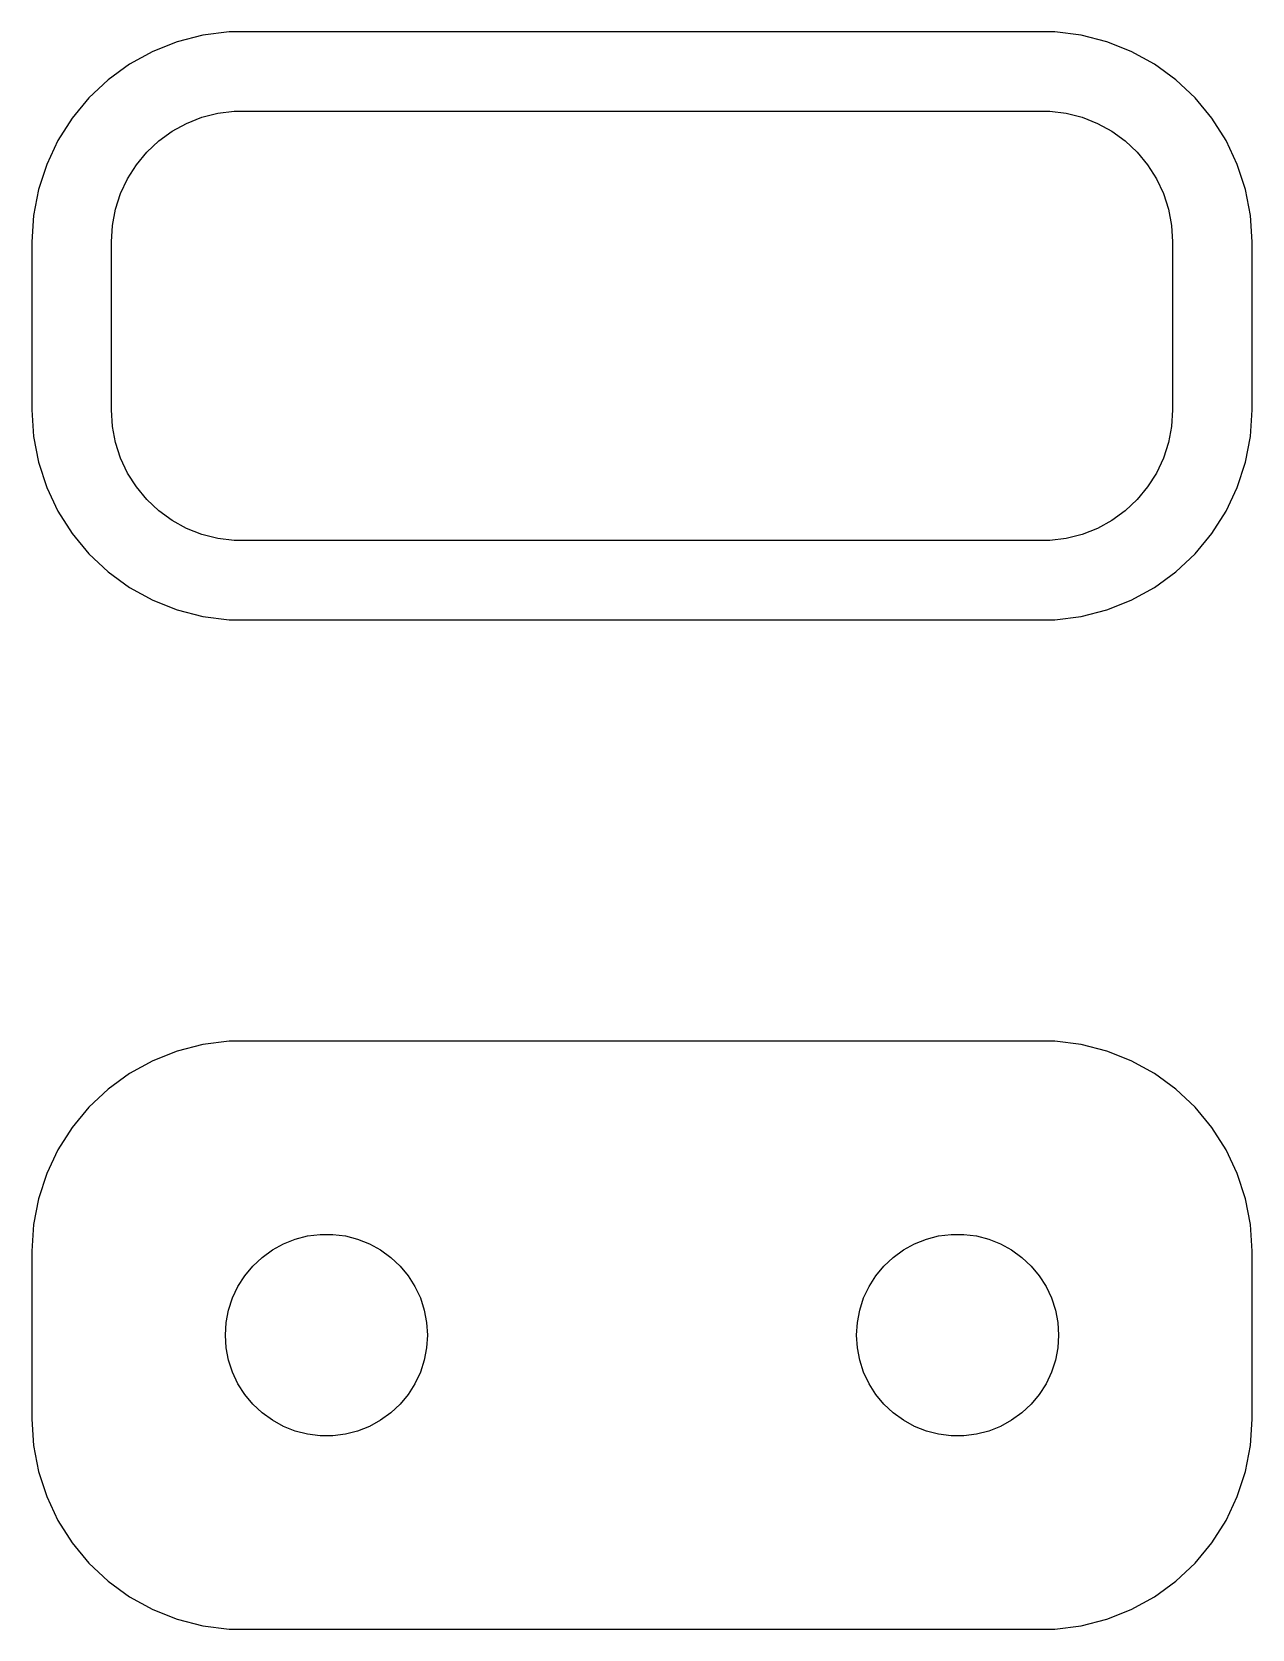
# Model space of a CAD drawing. Header units: metres. Extents: x -14.5 to 14.5, y 41 to 79.
import ezdxf

# ---------------------------------------------------------------- set-up
doc = ezdxf.new("R2010")
doc.units = ezdxf.units.M

msp = doc.modelspace()

# ---------------------------------------------------------------- linework, layer by layer
for p, q in [((-11.0451, 78.7553), (-11.6289, 78.5241)), ((-10.4369, 78.9114), (-11.0451, 78.7553)), ((-9.81395, 78.9901), (-10.4369, 78.9114)), ((9.81395, 78.9901), (-9.81395, 78.9901)), ((10.4369, 78.9114), (9.81395, 78.9901)), ((11.0451, 78.7553), (10.4369, 78.9114)), ((11.6289, 78.5241), (11.0451, 78.7553)), ((-11.6289, 78.5241), (-12.1791, 78.2216)), ((12.1791, 78.2216), (11.6289, 78.5241)), ((-12.1791, 78.2216), (-12.6871, 77.8526)), ((12.6871, 77.8526), (12.1791, 78.2216)), ((-12.6871, 77.8526), (-13.1448, 77.4227)), ((13.1448, 77.4227), (12.6871, 77.8526)), ((-13.1448, 77.4227), (-13.5451, 76.9389)), ((-10.0833, 77.0578), (-9.69545, 77.1068)), ((-9.69545, 77.1068), (9.69545, 77.1068)), ((9.69545, 77.1068), (10.0833, 77.0578)), ((13.5451, 76.9389), (13.1448, 77.4227)), ((-13.5451, 76.9389), (-13.8815, 76.4088)), ((-11.168, 76.6283), (-10.8254, 76.8167)), ((-10.8254, 76.8167), (-10.4619, 76.9606)), ((-10.4619, 76.9606), (-10.0833, 77.0578)), ((10.0833, 77.0578), (10.4619, 76.9606)), ((10.4619, 76.9606), (10.8254, 76.8167)), ((10.8254, 76.8167), (11.168, 76.6283)), ((13.8815, 76.4088), (13.5451, 76.9389)), ((-13.8815, 76.4088), (-14.1489, 75.8406)), ((-11.7692, 76.1309), (-11.4842, 76.3985)), ((-11.4842, 76.3985), (-11.168, 76.6283)), ((11.168, 76.6283), (11.4842, 76.3985)), ((11.4842, 76.3985), (11.7692, 76.1309)), ((14.1489, 75.8406), (13.8815, 76.4088)), ((-12.0184, 75.8297), (-11.7692, 76.1309)), ((11.7692, 76.1309), (12.0184, 75.8297)), ((-14.1489, 75.8406), (-14.3429, 75.2434)), ((-12.2279, 75.4996), (-12.0184, 75.8297)), ((12.0184, 75.8297), (12.2279, 75.4996)), ((14.3429, 75.2434), (14.1489, 75.8406)), ((-14.3429, 75.2434), (-14.4606, 74.6267)), ((-12.3943, 75.1459), (-12.2279, 75.4996)), ((12.2279, 75.4996), (12.3943, 75.1459)), ((14.4606, 74.6267), (14.3429, 75.2434)), ((-12.5151, 74.7741), (-12.3943, 75.1459)), ((12.3943, 75.1459), (12.5151, 74.7741)), ((-14.4606, 74.6267), (-14.5, 74)), ((-12.5884, 74.3902), (-12.5151, 74.7741)), ((12.5151, 74.7741), (12.5884, 74.3902)), ((14.5, 74), (14.4606, 74.6267)), ((-12.6129, 74), (-12.5884, 74.3902)), ((12.5884, 74.3902), (12.6129, 74)), ((-14.5, 74), (-14.5, 70)), ((-12.6129, 70), (-12.6129, 74)), ((12.6129, 74), (12.6129, 70)), ((14.5, 70), (14.5, 74)), ((-14.5, 70), (-14.4606, 69.3733)), ((-12.5884, 69.6098), (-12.6129, 70)), ((12.6129, 70), (12.5884, 69.6098)), ((14.4606, 69.3733), (14.5, 70)), ((-12.5151, 69.2259), (-12.5884, 69.6098)), ((12.5884, 69.6098), (12.5151, 69.2259)), ((-14.4606, 69.3733), (-14.3429, 68.7566)), ((-12.3943, 68.8541), (-12.5151, 69.2259)), ((12.5151, 69.2259), (12.3943, 68.8541)), ((14.3429, 68.7566), (14.4606, 69.3733)), ((-14.3429, 68.7566), (-14.1489, 68.1594)), ((-12.2279, 68.5004), (-12.3943, 68.8541)), ((12.3943, 68.8541), (12.2279, 68.5004)), ((14.1489, 68.1594), (14.3429, 68.7566)), ((-12.0184, 68.1703), (-12.2279, 68.5004)), ((12.2279, 68.5004), (12.0184, 68.1703)), ((-14.1489, 68.1594), (-13.8815, 67.5912)), ((-11.7692, 67.8691), (-12.0184, 68.1703)), ((12.0184, 68.1703), (11.7692, 67.8691)), ((13.8815, 67.5912), (14.1489, 68.1594)), ((-11.4842, 67.6015), (-11.7692, 67.8691)), ((11.7692, 67.8691), (11.4842, 67.6015)), ((-13.8815, 67.5912), (-13.5451, 67.0611)), ((-11.168, 67.3717), (-11.4842, 67.6015)), ((-10.8254, 67.1833), (-11.168, 67.3717)), ((11.168, 67.3717), (10.8254, 67.1833)), ((11.4842, 67.6015), (11.168, 67.3717)), ((13.5451, 67.0611), (13.8815, 67.5912)), ((-13.5451, 67.0611), (-13.1448, 66.5773)), ((-10.4619, 67.0394), (-10.8254, 67.1833)), ((-10.0833, 66.9422), (-10.4619, 67.0394)), ((-9.69545, 66.8932), (-10.0833, 66.9422)), ((9.69545, 66.8932), (-9.69545, 66.8932)), ((10.0833, 66.9422), (9.69545, 66.8932)), ((10.4619, 67.0394), (10.0833, 66.9422)), ((10.8254, 67.1833), (10.4619, 67.0394)), ((13.1448, 66.5773), (13.5451, 67.0611)), ((-13.1448, 66.5773), (-12.6871, 66.1474)), ((12.6871, 66.1474), (13.1448, 66.5773)), ((-12.6871, 66.1474), (-12.1791, 65.7784)), ((12.1791, 65.7784), (12.6871, 66.1474)), ((-12.1791, 65.7784), (-11.6289, 65.4759)), ((11.6289, 65.4759), (12.1791, 65.7784)), ((-11.6289, 65.4759), (-11.0451, 65.2447)), ((11.0451, 65.2447), (11.6289, 65.4759)), ((-11.0451, 65.2447), (-10.4369, 65.0886)), ((-10.4369, 65.0886), (-9.81395, 65.0099)), ((-9.81395, 65.0099), (9.81395, 65.0099)), ((9.81395, 65.0099), (10.4369, 65.0886)), ((10.4369, 65.0886), (11.0451, 65.2447)), ((-11.0451, 54.7553), (-11.6289, 54.5241)), ((-10.4369, 54.9114), (-11.0451, 54.7553)), ((-9.81395, 54.9901), (-10.4369, 54.9114)), ((9.81395, 54.9901), (-9.81395, 54.9901)), ((10.4369, 54.9114), (9.81395, 54.9901)), ((11.0451, 54.7553), (10.4369, 54.9114)), ((11.6289, 54.5241), (11.0451, 54.7553)), ((-11.6289, 54.5241), (-12.1791, 54.2216)), ((12.1791, 54.2216), (11.6289, 54.5241)), ((-12.1791, 54.2216), (-12.6871, 53.8526)), ((12.6871, 53.8526), (12.1791, 54.2216)), ((-12.6871, 53.8526), (-13.1448, 53.4227)), ((13.1448, 53.4227), (12.6871, 53.8526)), ((-13.1448, 53.4227), (-13.5451, 52.9389)), ((13.5451, 52.9389), (13.1448, 53.4227)), ((-13.5451, 52.9389), (-13.8815, 52.4088)), ((13.8815, 52.4088), (13.5451, 52.9389)), ((-13.8815, 52.4088), (-14.1489, 51.8406)), ((14.1489, 51.8406), (13.8815, 52.4088)), ((-14.1489, 51.8406), (-14.3429, 51.2434)), ((14.3429, 51.2434), (14.1489, 51.8406)), ((-14.3429, 51.2434), (-14.4606, 50.6267)), ((14.4606, 50.6267), (14.3429, 51.2434)), ((-14.4606, 50.6267), (-14.5, 50)), ((14.5, 50), (14.4606, 50.6267)), ((-8.78598, 50.0264), (-8.52187, 50.1716)), ((-8.52187, 50.1716), (-8.24164, 50.2825)), ((-8.24164, 50.2825), (-7.94971, 50.3575)), ((-7.94971, 50.3575), (-7.6507, 50.3953)), ((-7.6507, 50.3953), (-7.34929, 50.3953)), ((-7.34929, 50.3953), (-7.05028, 50.3575)), ((-7.05028, 50.3575), (-6.75835, 50.2825)), ((-6.75835, 50.2825), (-6.47812, 50.1716)), ((-6.47812, 50.1716), (-6.214, 50.0264)), ((6.214, 50.0264), (6.47812, 50.1716)), ((6.47812, 50.1716), (6.75835, 50.2825)), ((6.75835, 50.2825), (7.05028, 50.3575)), ((7.05028, 50.3575), (7.34929, 50.3953)), ((7.34929, 50.3953), (7.6507, 50.3953)), ((7.6507, 50.3953), (7.94971, 50.3575)), ((7.94971, 50.3575), (8.24164, 50.2825)), ((8.24164, 50.2825), (8.52187, 50.1716)), ((8.52187, 50.1716), (8.78598, 50.0264)), ((-14.5, 50), (-14.5, 46)), ((-9.24951, 49.6429), (-9.02982, 49.8492)), ((-9.02982, 49.8492), (-8.78598, 50.0264)), ((-6.214, 50.0264), (-5.97017, 49.8492)), ((-5.97017, 49.8492), (-5.75047, 49.6429)), ((5.75047, 49.6429), (5.97017, 49.8492)), ((5.97017, 49.8492), (6.214, 50.0264)), ((8.78598, 50.0264), (9.02982, 49.8492)), ((9.02982, 49.8492), (9.24951, 49.6429)), ((14.5, 46), (14.5, 50)), ((-9.60313, 49.1562), (-9.44164, 49.4107)), ((-9.44164, 49.4107), (-9.24951, 49.6429)), ((-5.75047, 49.6429), (-5.55835, 49.4107)), ((-5.55835, 49.4107), (-5.39685, 49.1562)), ((5.39685, 49.1562), (5.55835, 49.4107)), ((5.55835, 49.4107), (5.75047, 49.6429)), ((9.24951, 49.6429), (9.44164, 49.4107)), ((9.44164, 49.4107), (9.60313, 49.1562)), ((-9.73146, 48.8835), (-9.60313, 49.1562)), ((-5.39685, 49.1562), (-5.26852, 48.8835)), ((5.26852, 48.8835), (5.39685, 49.1562)), ((9.60313, 49.1562), (9.73146, 48.8835)), ((-9.82458, 48.5968), (-9.73146, 48.8835)), ((-5.26852, 48.8835), (-5.1754, 48.5968)), ((5.1754, 48.5968), (5.26852, 48.8835)), ((9.73146, 48.8835), (9.82458, 48.5968)), ((-9.89999, 48), (-9.88107, 48.3008)), ((-9.88107, 48.3008), (-9.82458, 48.5968)), ((-5.1754, 48.5968), (-5.11891, 48.3008)), ((-5.11891, 48.3008), (-5.09999, 48)), ((5.09999, 48), (5.11891, 48.3008)), ((5.11891, 48.3008), (5.1754, 48.5968)), ((9.82458, 48.5968), (9.88107, 48.3008)), ((9.88107, 48.3008), (9.89999, 48)), ((-9.88107, 47.6992), (-9.89999, 48)), ((-5.09999, 48), (-5.11891, 47.6992)), ((5.11891, 47.6992), (5.09999, 48)), ((9.89999, 48), (9.88107, 47.6992)), ((-9.82458, 47.4032), (-9.88107, 47.6992)), ((-5.11891, 47.6992), (-5.1754, 47.4032)), ((5.1754, 47.4032), (5.11891, 47.6992)), ((9.88107, 47.6992), (9.82458, 47.4032)), ((-9.73146, 47.1165), (-9.82458, 47.4032)), ((-9.60313, 46.8438), (-9.73146, 47.1165)), ((-5.26852, 47.1165), (-5.39685, 46.8438)), ((-5.1754, 47.4032), (-5.26852, 47.1165)), ((5.26852, 47.1165), (5.1754, 47.4032)), ((5.39685, 46.8438), (5.26852, 47.1165)), ((9.73146, 47.1165), (9.60313, 46.8438)), ((9.82458, 47.4032), (9.73146, 47.1165)), ((-9.44164, 46.5893), (-9.60313, 46.8438)), ((-5.39685, 46.8438), (-5.55835, 46.5893)), ((5.55835, 46.5893), (5.39685, 46.8438)), ((9.60313, 46.8438), (9.44164, 46.5893)), ((-9.24951, 46.3571), (-9.44164, 46.5893)), ((-9.02982, 46.1508), (-9.24951, 46.3571)), ((-5.75047, 46.3571), (-5.97017, 46.1508)), ((-5.55835, 46.5893), (-5.75047, 46.3571)), ((5.75047, 46.3571), (5.55835, 46.5893)), ((5.97017, 46.1508), (5.75047, 46.3571)), ((9.24951, 46.3571), (9.02982, 46.1508)), ((9.44164, 46.5893), (9.24951, 46.3571)), ((-14.5, 46), (-14.4606, 45.3733)), ((-8.78598, 45.9736), (-9.02982, 46.1508)), ((-8.52187, 45.8284), (-8.78598, 45.9736)), ((-6.214, 45.9736), (-6.47812, 45.8284)), ((-5.97017, 46.1508), (-6.214, 45.9736)), ((6.214, 45.9736), (5.97017, 46.1508)), ((6.47812, 45.8284), (6.214, 45.9736)), ((8.78598, 45.9736), (8.52187, 45.8284)), ((9.02982, 46.1508), (8.78598, 45.9736)), ((14.4606, 45.3733), (14.5, 46)), ((-8.24164, 45.7175), (-8.52187, 45.8284)), ((-7.94971, 45.6425), (-8.24164, 45.7175)), ((-7.6507, 45.6047), (-7.94971, 45.6425)), ((-7.34929, 45.6047), (-7.6507, 45.6047)), ((-7.05028, 45.6425), (-7.34929, 45.6047)), ((-6.75835, 45.7175), (-7.05028, 45.6425)), ((-6.47812, 45.8284), (-6.75835, 45.7175)), ((6.75835, 45.7175), (6.47812, 45.8284)), ((7.05028, 45.6425), (6.75835, 45.7175)), ((7.34929, 45.6047), (7.05028, 45.6425)), ((7.6507, 45.6047), (7.34929, 45.6047)), ((7.94971, 45.6425), (7.6507, 45.6047)), ((8.24164, 45.7175), (7.94971, 45.6425)), ((8.52187, 45.8284), (8.24164, 45.7175)), ((-14.4606, 45.3733), (-14.3429, 44.7566)), ((14.3429, 44.7566), (14.4606, 45.3733)), ((-14.3429, 44.7566), (-14.1489, 44.1594)), ((14.1489, 44.1594), (14.3429, 44.7566)), ((-14.1489, 44.1594), (-13.8815, 43.5912)), ((13.8815, 43.5912), (14.1489, 44.1594)), ((-13.8815, 43.5912), (-13.5451, 43.0611)), ((13.5451, 43.0611), (13.8815, 43.5912)), ((-13.5451, 43.0611), (-13.1448, 42.5773)), ((13.1448, 42.5773), (13.5451, 43.0611)), ((-13.1448, 42.5773), (-12.6871, 42.1474)), ((12.6871, 42.1474), (13.1448, 42.5773)), ((-12.6871, 42.1474), (-12.1791, 41.7784)), ((-12.1791, 41.7784), (-11.6289, 41.4759)), ((11.6289, 41.4759), (12.1791, 41.7784)), ((12.1791, 41.7784), (12.6871, 42.1474)), ((-11.6289, 41.4759), (-11.0451, 41.2447)), ((11.0451, 41.2447), (11.6289, 41.4759)), ((-11.0451, 41.2447), (-10.4369, 41.0886)), ((-10.4369, 41.0886), (-9.81395, 41.0099)), ((9.81395, 41.0099), (10.4369, 41.0886)), ((10.4369, 41.0886), (11.0451, 41.2447)), ((-9.81395, 41.0099), (9.81395, 41.0099))]:
    msp.add_line(p, q)

doc.saveas('drawing.dxf')
